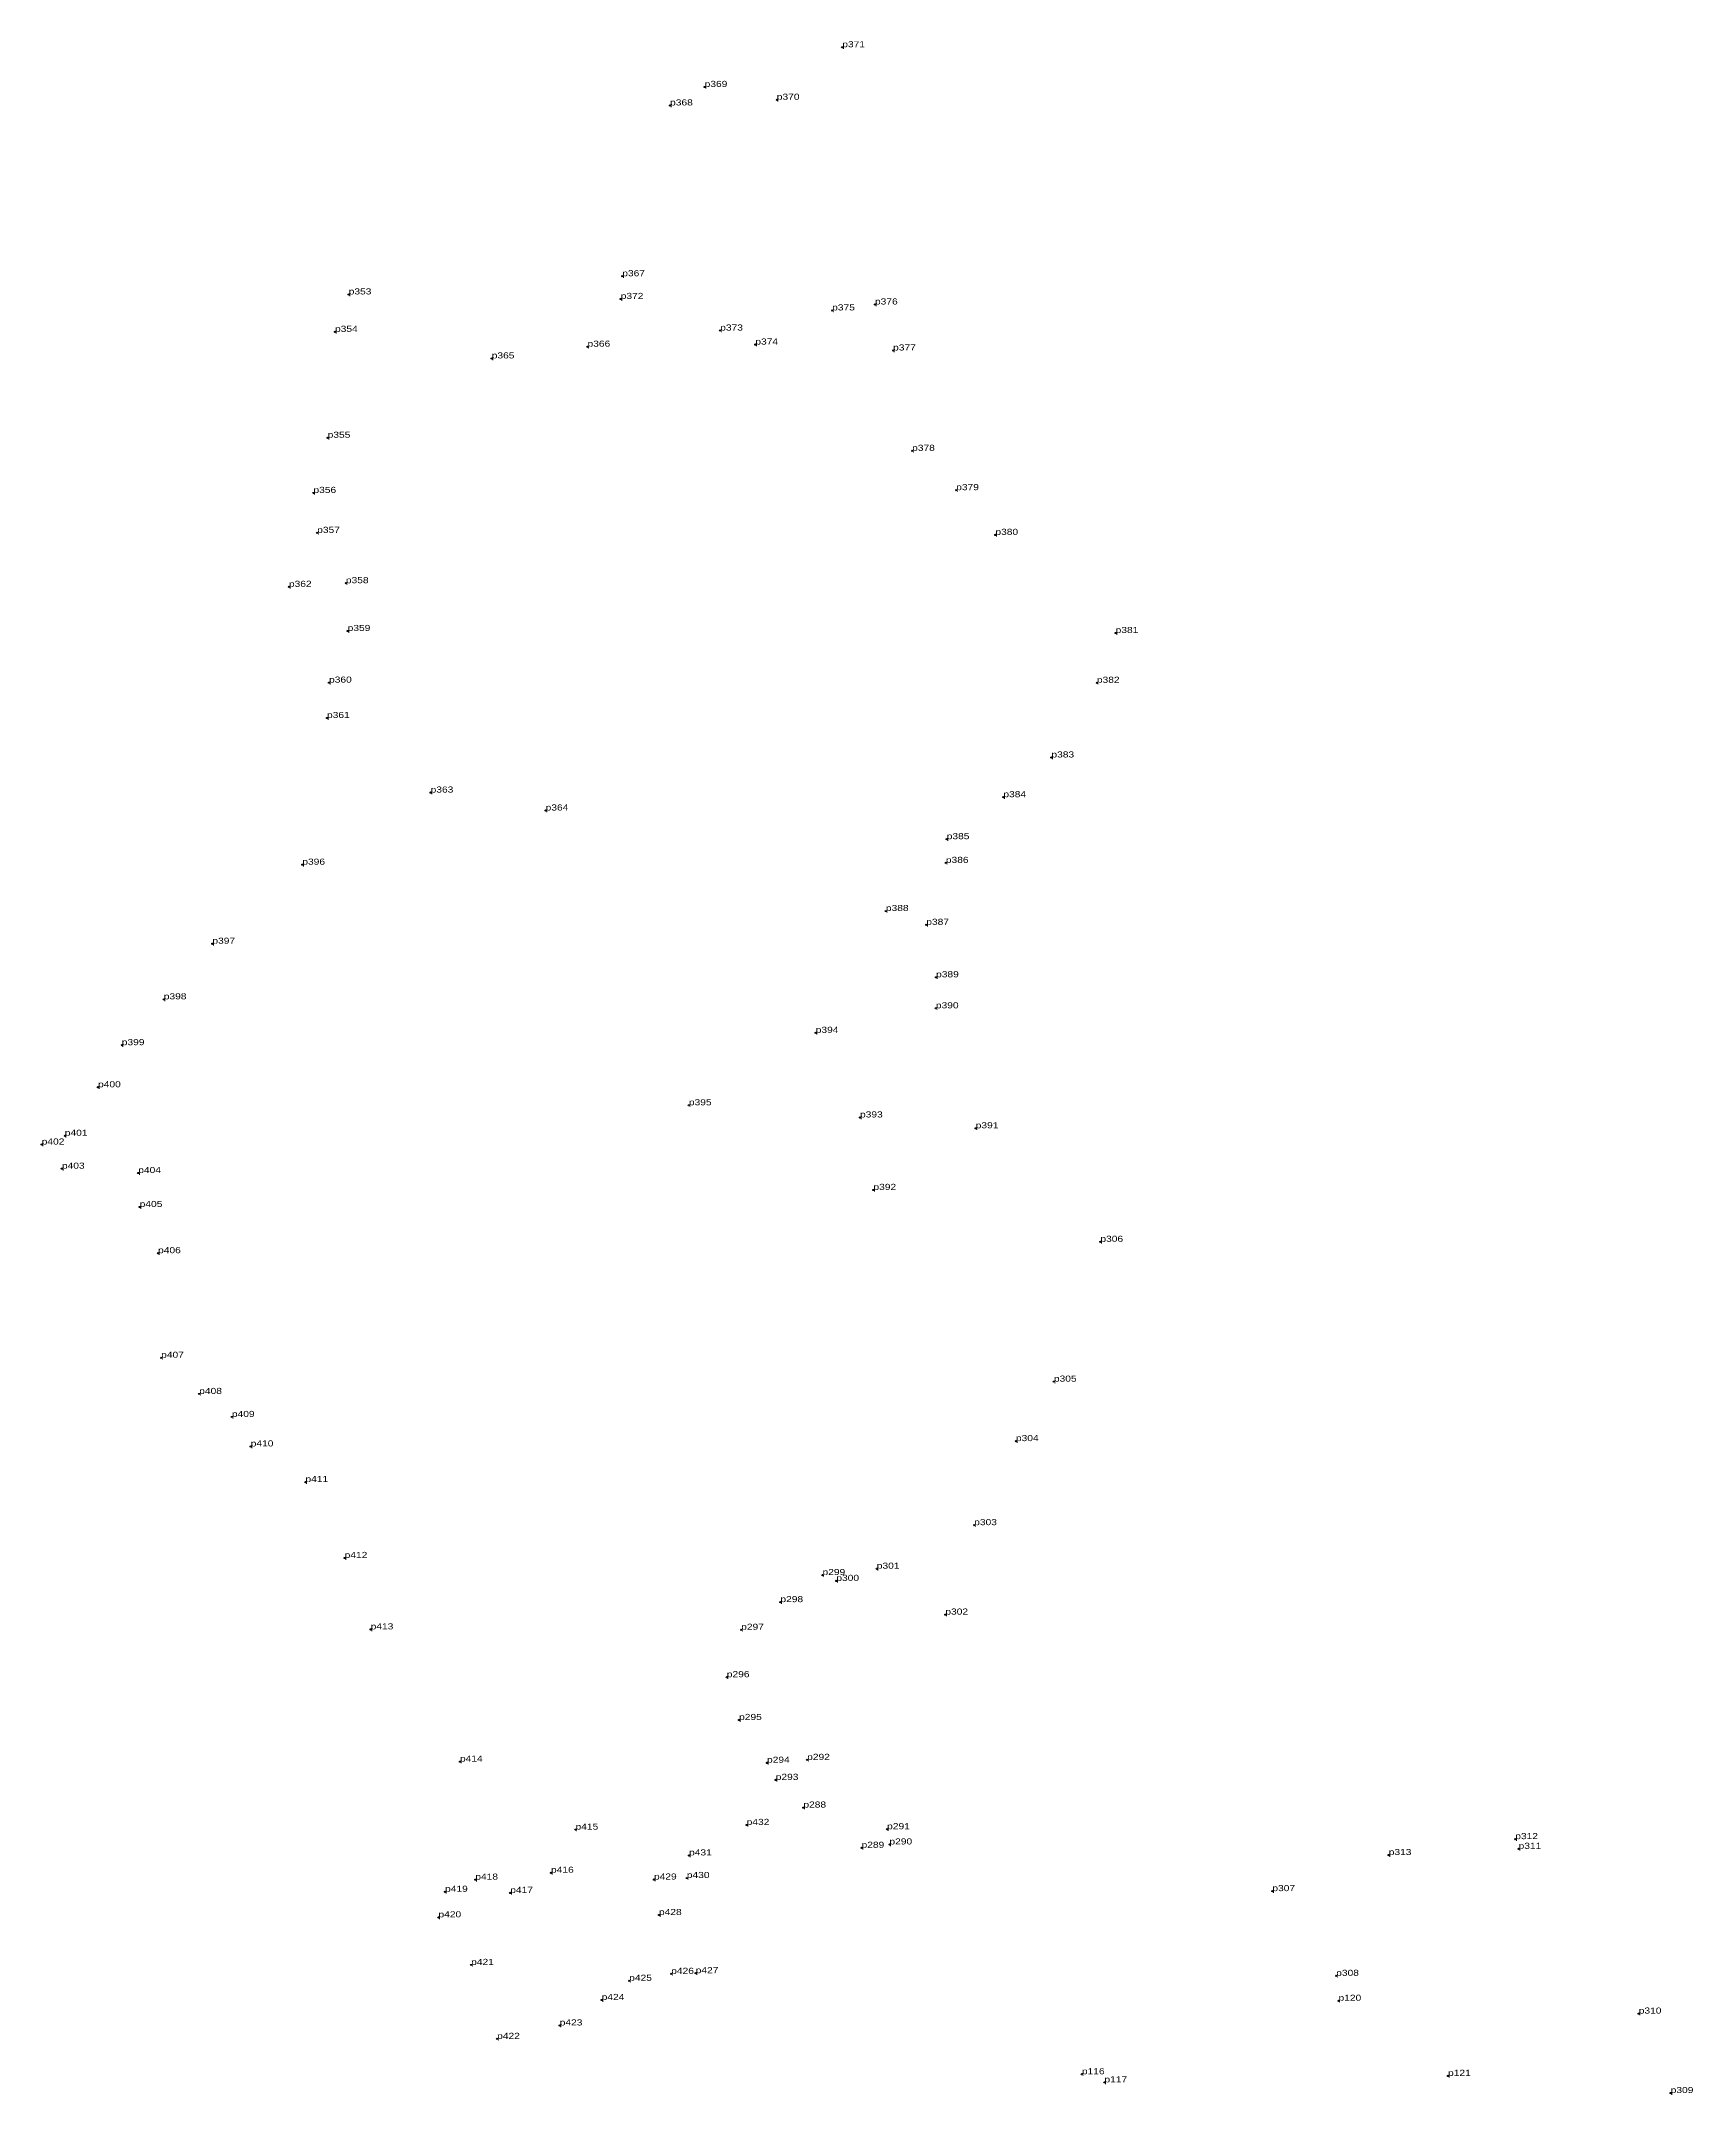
# Model space of a CAD drawing. Header units: metres. Extents: x 543607 to 546308, y 1834524 to 1839461.
# Drawn here: x 543873 to 544359, y 1838249 to 1838854 of the extents above; entities that cross this region are included whole.
import ezdxf

# ---------------------------------------------------------------- set-up
doc = ezdxf.new("R2010")
doc.units = ezdxf.units.M
doc.header["$LTSCALE"] = 0.72
doc.header["$PDMODE"] = 32
doc.header["$PDSIZE"] = 0.36
doc.layers.add('12', color=7, linetype='Continuous')
doc.layers.add('7', color=7, linetype='Continuous')

msp = doc.modelspace()

# ---------------------------------------------------------------- linework, layer by layer
at = {"layer": '7'}
for p in [(544108.56, 1838852.22), (544068.01, 1838840.53), (544057.83, 1838835.08), (544089.27, 1838836.75), (544043.74, 1838784.77), (544043.75, 1838784.77), (543963.14, 1838779.4), (544043.29, 1838778.07), (544043.29, 1838778.06), (544105.59, 1838774.69), (544118.19, 1838776.44), (543959.11, 1838768.38), (544072.6, 1838768.76), (544082.95, 1838764.63), (544005.28, 1838760.55), (544033.51, 1838764), (544123.54, 1838762.89), (543956.94, 1838737.17), (544129.15, 1838733.32), (543952.76, 1838720.92), (544142.13, 1838721.74), (543953.86, 1838709.15), (543953.87, 1838709.15), (544153.68, 1838708.56), (543945.53, 1838693.25), (543962.31, 1838694.33), (543962.83, 1838680.25), (544189.1, 1838679.65), (543957.35, 1838665.03), (544183.58, 1838664.98), (543956.75, 1838654.61), (544170.18, 1838642.99), (543987.28, 1838632.64), (544021.15, 1838627.36), (544021.16, 1838627.36), (544156.02, 1838631.28), (544139.33, 1838618.91), (543949.48, 1838611.41), (543949.48, 1838611.4), (544139.08, 1838611.92), (544121.41, 1838597.75), (544133.31, 1838593.68), (544133.31, 1838593.67), (543922.98, 1838588.11), (544136.2, 1838578.23), (543908.66, 1838571.73), (544136.14, 1838569.09), (544100.74, 1838561.86), (543896.29, 1838558.23), (543889.3, 1838545.83), (544063.37, 1838540.52), (544113.78, 1838536.93), (543872.69, 1838528.95), (543879.5, 1838531.53), (544147.87, 1838533.74), (543878.65, 1838521.85), (543878.65, 1838521.84), (543901.14, 1838520.56), (543901.15, 1838520.56), (543901.56, 1838510.55), (544117.74, 1838515.58), (544117.74, 1838515.57), (544184.61, 1838500.29), (543906.99, 1838496.94), (543906.99, 1838496.93), (543907.89, 1838466.12), (544170.91, 1838459.1), (543919.1, 1838455.47), (543928.73, 1838448.69), (543934.27, 1838440.01), (544159.72, 1838441.58), (543950.4, 1838429.52), (544147.43, 1838416.83), (544147.43, 1838416.82), (543961.95, 1838407.15), (544102.74, 1838402.12), (544118.73, 1838403.99), (544106.81, 1838400.41), (544106.81, 1838400.4), (544090.34, 1838394.14), (544138.93, 1838390.47), (543969.61, 1838386.11), (544078.78, 1838386), (544074.54, 1838372.02), (544078.16, 1838359.42), (543995.93, 1838347.16), (544098.22, 1838347.66), (544086.38, 1838346.81), (544086.39, 1838346.81), (544088.95, 1838341.77), (544097.1, 1838333.61), (544029.98, 1838327.12), (544080.39, 1838328.5), (544121.78, 1838327.24), (544306.84, 1838324.32), (544063.42, 1838319.52), (544114.25, 1838321.76), (544122.46, 1838322.75), (544122.47, 1838322.75), (544269.56, 1838319.63), (544307.82, 1838321.47), (544307.82, 1838321.46), (544000.44, 1838312.39), (544000.44, 1838312.38), (544022.74, 1838314.4), (544053.08, 1838312.41), (544062.76, 1838312.87), (543991.53, 1838308.8), (544010.74, 1838308.49), (544010.74, 1838308.48), (544235.27, 1838309), (543989.59, 1838301.28), (543989.59, 1838301.27), (544054.55, 1838301.96), (543999.22, 1838287.25), (544045.78, 1838282.59), (544045.78, 1838282.58), (544058.16, 1838284.63), (544065.37, 1838284.82), (544254.08, 1838284.04), (544254.09, 1838284.04), (544037.68, 1838276.93), (544254.77, 1838276.69), (544025.31, 1838269.43), (544343.22, 1838272.92), (544006.88, 1838265.46), (544006.88, 1838265.45), (544179.15, 1838255.05), (544179.16, 1838255.05), (544185.8, 1838252.66), (544287.03, 1838254.57), (544352.63, 1838249.51)]:
    msp.add_point(p, dxfattribs=at)

# ---------------------------------------------------------------- texts
at = {"layer": '12', "width": 1.25}
for s, p in [('p371', (544108.56, 1838852.22)), ('p371', (544108.56, 1838852.22)), ('p369', (544068.01, 1838840.53)), ('p369', (544068.01, 1838840.53)), ('p370', (544089.27, 1838836.75)), ('p370', (544089.27, 1838836.75)), ('p368', (544057.83, 1838835.08)), ('p368', (544057.83, 1838835.08)), ('p367', (544043.74, 1838784.77)), ('p367', (544043.74, 1838784.77)), ('p353', (543963.14, 1838779.4)), ('p353', (543963.14, 1838779.4)), ('p372', (544043.29, 1838778.06)), ('p372', (544043.29, 1838778.06)), ('p376', (544118.19, 1838776.44)), ('p376', (544118.19, 1838776.44)), ('p375', (544105.59, 1838774.69)), ('p375', (544105.59, 1838774.69)), ('p354', (543959.11, 1838768.38)), ('p354', (543959.11, 1838768.38)), ('p366', (544033.51, 1838764)), ('p366', (544033.51, 1838764)), ('p373', (544072.6, 1838768.76)), ('p373', (544072.6, 1838768.76)), ('p374', (544082.95, 1838764.63)), ('p374', (544082.95, 1838764.63)), ('p365', (544005.28, 1838760.55)), ('p365', (544005.28, 1838760.55)), ('p377', (544123.54, 1838762.89)), ('p377', (544123.54, 1838762.89)), ('p355', (543956.94, 1838737.17)), ('p355', (543956.94, 1838737.17)), ('p378', (544129.15, 1838733.32)), ('p378', (544129.15, 1838733.32)), ('p356', (543952.76, 1838720.92)), ('p356', (543952.76, 1838720.92)), ('p379', (544142.13, 1838721.74)), ('p379', (544142.13, 1838721.74)), ('p357', (543953.86, 1838709.15)), ('p357', (543953.86, 1838709.15)), ('p380', (544153.68, 1838708.56)), ('p380', (544153.68, 1838708.56)), ('p362', (543945.53, 1838693.25)), ('p362', (543945.53, 1838693.25)), ('p358', (543962.31, 1838694.33)), ('p358', (543962.31, 1838694.33)), ('p359', (543962.83, 1838680.25)), ('p359', (543962.83, 1838680.25)), ('p381', (544189.1, 1838679.65)), ('p381', (544189.1, 1838679.65)), ('p360', (543957.35, 1838665.03)), ('p360', (543957.35, 1838665.03)), ('p382', (544183.58, 1838664.98)), ('p382', (544183.58, 1838664.98)), ('p361', (543956.75, 1838654.61)), ('p361', (543956.75, 1838654.61)), ('p383', (544170.18, 1838642.99)), ('p383', (544170.18, 1838642.99)), ('p363', (543987.28, 1838632.64)), ('p363', (543987.28, 1838632.64)), ('p384', (544156.02, 1838631.28)), ('p384', (544156.02, 1838631.28)), ('p364', (544021.16, 1838627.36)), ('p364', (544021.16, 1838627.36)), ('p385', (544139.33, 1838618.91)), ('p385', (544139.33, 1838618.91)), ('p386', (544139.08, 1838611.92)), ('p386', (544139.08, 1838611.92)), ('p396', (543949.48, 1838611.4)), ('p396', (543949.48, 1838611.4)), ('p388', (544121.41, 1838597.75)), ('p388', (544121.41, 1838597.75)), ('p387', (544133.31, 1838593.68)), ('p387', (544133.31, 1838593.68)), ('p397', (543922.98, 1838588.11)), ('p397', (543922.98, 1838588.11)), ('p389', (544136.2, 1838578.23)), ('p389', (544136.2, 1838578.23)), ('p398', (543908.66, 1838571.73)), ('p398', (543908.66, 1838571.73)), ('p390', (544136.14, 1838569.09)), ('p390', (544136.14, 1838569.09)), ('p399', (543896.29, 1838558.23)), ('p399', (543896.29, 1838558.23)), ('p394', (544100.74, 1838561.86)), ('p394', (544100.74, 1838561.86)), ('p400', (543889.3, 1838545.83)), ('p400', (543889.3, 1838545.83)), ('p395', (544063.37, 1838540.52)), ('p395', (544063.37, 1838540.52)), ('p393', (544113.78, 1838536.93)), ('p393', (544113.78, 1838536.93)), ('p391', (544147.87, 1838533.74)), ('p391', (544147.87, 1838533.74)), ('p402', (543872.69, 1838528.95)), ('p402', (543872.69, 1838528.95)), ('p401', (543879.5, 1838531.53)), ('p401', (543879.5, 1838531.53)), ('p403', (543878.65, 1838521.84)), ('p403', (543878.65, 1838521.84)), ('p404', (543901.14, 1838520.56)), ('p404', (543901.14, 1838520.56)), ('p392', (544117.74, 1838515.58)), ('p392', (544117.74, 1838515.58)), ('p405', (543901.56, 1838510.55)), ('p405', (543901.56, 1838510.55)), ('p406', (543906.99, 1838496.94)), ('p406', (543906.99, 1838496.94)), ('p306', (544184.61, 1838500.29)), ('p306', (544184.61, 1838500.29)), ('p407', (543907.89, 1838466.12)), ('p407', (543907.89, 1838466.12)), ('p408', (543919.1, 1838455.47)), ('p408', (543919.1, 1838455.47)), ('p305', (544170.91, 1838459.1)), ('p305', (544170.91, 1838459.1)), ('p409', (543928.73, 1838448.69)), ('p409', (543928.73, 1838448.69)), ('p410', (543934.27, 1838440.01)), ('p410', (543934.27, 1838440.01)), ('p304', (544159.72, 1838441.58)), ('p304', (544159.72, 1838441.58)), ('p411', (543950.4, 1838429.52)), ('p411', (543950.4, 1838429.52)), ('p303', (544147.43, 1838416.82)), ('p303', (544147.43, 1838416.82)), ('p412', (543961.95, 1838407.15)), ('p412', (543961.95, 1838407.15)), ('p299', (544102.74, 1838402.12)), ('p299', (544102.74, 1838402.12)), ('p300', (544106.81, 1838400.4)), ('p300', (544106.81, 1838400.4)), ('p301', (544118.73, 1838403.99)), ('p301', (544118.73, 1838403.99)), ('p298', (544090.34, 1838394.14)), ('p298', (544090.34, 1838394.14)), ('p302', (544138.93, 1838390.47)), ('p302', (544138.93, 1838390.47)), ('p413', (543969.61, 1838386.11)), ('p413', (543969.61, 1838386.11)), ('p297', (544078.78, 1838386)), ('p297', (544078.78, 1838386)), ('p296', (544074.54, 1838372.02)), ('p296', (544074.54, 1838372.02)), ('p295', (544078.16, 1838359.42)), ('p295', (544078.16, 1838359.42)), ('p414', (543995.93, 1838347.16)), ('p414', (543995.93, 1838347.16)), ('p294', (544086.38, 1838346.81)), ('p294', (544086.38, 1838346.81)), ('p292', (544098.22, 1838347.66)), ('p292', (544098.22, 1838347.66)), ('p293', (544088.95, 1838341.77)), ('p293', (544088.95, 1838341.77)), ('p288', (544097.1, 1838333.61)), ('p288', (544097.1, 1838333.61)), ('p432', (544080.39, 1838328.5)), ('p432', (544080.39, 1838328.5)), ('p415', (544029.98, 1838327.12)), ('p415', (544029.98, 1838327.12)), ('p289', (544114.25, 1838321.76)), ('p289', (544114.25, 1838321.76)), ('p291', (544121.78, 1838327.24)), ('p291', (544121.78, 1838327.24)), ('p290', (544122.46, 1838322.75)), ('p290', (544122.46, 1838322.75)), ('p312', (544306.84, 1838324.32)), ('p312', (544306.84, 1838324.32)), ('p311', (544307.82, 1838321.46)), ('p311', (544307.82, 1838321.46)), ('p431', (544063.42, 1838319.52)), ('p431', (544063.42, 1838319.52)), ('p313', (544269.56, 1838319.63)), ('p313', (544269.56, 1838319.63)), ('p418', (544000.44, 1838312.38)), ('p418', (544000.44, 1838312.38)), ('p416', (544022.74, 1838314.4)), ('p416', (544022.74, 1838314.4)), ('p429', (544053.08, 1838312.41)), ('p429', (544053.08, 1838312.41)), ('p430', (544062.76, 1838312.87)), ('p430', (544062.76, 1838312.87)), ('p419', (543991.53, 1838308.8)), ('p419', (543991.53, 1838308.8)), ('p417', (544010.74, 1838308.48)), ('p417', (544010.74, 1838308.48)), ('p307', (544235.27, 1838309)), ('p307', (544235.27, 1838309)), ('p420', (543989.59, 1838301.28)), ('p420', (543989.59, 1838301.28)), ('p428', (544054.55, 1838301.96)), ('p428', (544054.55, 1838301.96)), ('p421', (543999.22, 1838287.25)), ('p421', (543999.22, 1838287.25)), ('p425', (544045.78, 1838282.58)), ('p425', (544045.78, 1838282.58)), ('p426', (544058.16, 1838284.63)), ('p426', (544058.16, 1838284.63)), ('p427', (544065.37, 1838284.82)), ('p427', (544065.37, 1838284.82)), ('p308', (544254.08, 1838284.04)), ('p308', (544254.08, 1838284.04)), ('p424', (544037.68, 1838276.93)), ('p424', (544037.68, 1838276.93)), ('p120', (544254.77, 1838276.69)), ('p120', (544254.77, 1838276.69)), ('p310', (544343.22, 1838272.92)), ('p310', (544343.22, 1838272.92)), ('p423', (544025.31, 1838269.43)), ('p423', (544025.31, 1838269.43)), ('p422', (544006.88, 1838265.46)), ('p422', (544006.88, 1838265.46)), ('p116', (544179.16, 1838255.05)), ('p116', (544179.16, 1838255.05)), ('p117', (544185.8, 1838252.66)), ('p117', (544185.8, 1838252.66)), ('p121', (544287.03, 1838254.57)), ('p121', (544287.03, 1838254.57)), ('p309', (544352.63, 1838249.51)), ('p309', (544352.63, 1838249.51))]:
    msp.add_text(s, height=1.8, dxfattribs=at).set_placement(p)

doc.saveas('drawing.dxf')
